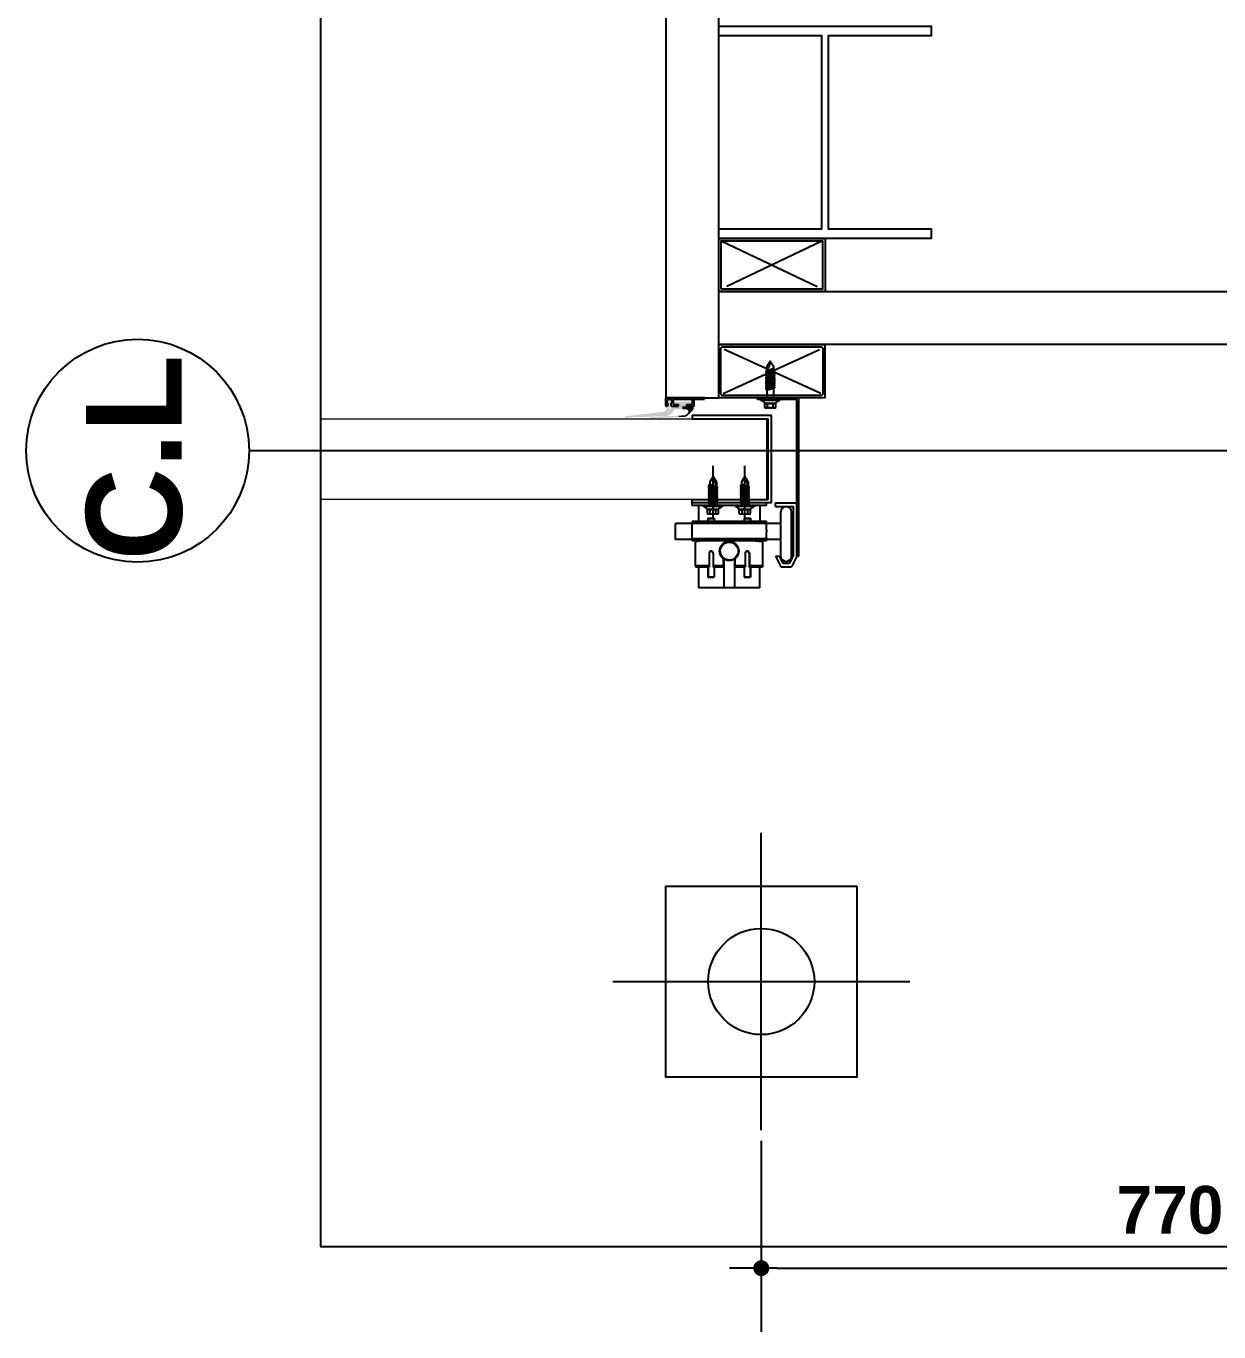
# Model space of a CAD drawing. Extents: x 300 to 49993, y 307 to 8617.
# Drawn here: x 28453 to 29576, y 5437 to 6667 of the extents above; entities that cross this region are included whole.
import ezdxf

# ---------------------------------------------------------------- set-up
doc = ezdxf.new("R2010")
doc.units = 0
doc.header["$LTSCALE"] = 400
doc.header["$MEASUREMENT"] = 0
doc.header["$PDSIZE"] = -5
for name, pattern in [('CEN', [62, 60, -1, 0, -1]), ('HID', [0.5, 0.25, -0.25]), ('XR-평면도$0$HID', [2, 1.1, -0.9]), ('XR-평면도$0$HIDDEN', [0.375, 0.25, -0.125])]:
    doc.linetypes.add(name, pattern=pattern)
doc.layers.get('Defpoints').update_dxf_attribs({"color": 161, "linetype": 'CONTINUOUS'})
for name, color, linetype in [('$RECOVER_210316183841-0', 7, 'CONTINUOUS'), ('0DOOR', 4, 'CONTINUOUS'), ('0OPEN', 1, 'HID'), ('0PANL', 6, 'CONTINUOUS'), ('0STL', 3, 'CONTINUOUS'), ('AA-BOLLARD', 6, 'CONTINUOUS'), ('AA-STEL-1', 3, 'CONTINUOUS'), ('CEN', 1, 'CEN'), ('DIM', 7, 'CONTINUOUS'), ('SYM', 7, 'CONTINUOUS')]:
    doc.layers.add(name, color=color, linetype=linetype)
doc.layers.add('K', color=161, linetype='CONTINUOUS', plot=False)
doc.styles.add('2020음성 1차', font='나눔고딕Bold.ttf')
doc.dimstyles.new('NDIM(SUB)', dxfattribs={"dimscale": 100, "dimtxt": 1.5, "dimasz": 0.5, "dimexe": 2, "dimexo": 2, "dimgap": 1, "dimtad": 1, "dimdec": 0, "dimdsep": 46, "dimlunit": 6, "dimtxsty": '2020음성 1차', "dimblk1": '_RXDOT', "dimblk2": '_RXDOT', "dimsah": 1, "dimcen": 3, "dimdle": 3, "dimclrd": 7, "dimclre": 7, "dimclrt": 3, "dimadec": 0, "dimazin": 0, "dimtfac": 1, "dimtdec": 0, "dimtix": 1, "dimtmove": 2, "dimatfit": 3, "dimfxl": 1, "dimtolj": 1, "dimtzin": 0, "dimarcsym": 0})

# ---------------------------------------------------------------- blocks, each defined once
blk = doc.blocks.new('XR-평면도$0$$0$A$C3B9B04BD')
at = {"layer": '0OPEN'}
for p, q in [((47.7001354182139, -47.70029965322463), (2.300135418074205, 47.69970034714788)), ((47.7001354182139, 47.69970034714788), (2.300135418074205, -47.70029965322463))]:
    blk.add_line(p, q, dxfattribs=at)
at = {"layer": '0STL'}
for points in [[(0.0001354180276394, -50.00029965303839), (50.00013541802764, -50.00029965303839), (50.00013541802764, 49.99970034696161), (0.0001354180276394, 49.99970034696161)], [(2.300135418074205, -47.70029965322463), (47.7001354182139, -47.70029965322463), (47.7001354182139, 47.69970034714788), (2.300135418074205, 47.69970034714788)]]:
    blk.add_lwpolyline(points, close=True, dxfattribs=at)
blk = doc.blocks.new('XR-평면도$0$COLDSEAL')
at = {"layer": '0DOOR', "true_color": 0x939598}
for points in [[(33005188.56201524, -18005057.98407669), (33005172.61609245, -18005057.98407669), (33005172.61609245, -18005059.65874009), (33005177.26555991, -18005059.65874009), (33005177.26555991, -18005062.15874009), (33005184.59796637, -18005062.15874009), (33005184.59796637, -18005059.65874009), (33005188.56201524, -18005059.65874009)], [(33005170.59796636, -18005063.92632336, 0.1973989900439859), (33005171.46432582, -18005066.03525153), (33005176.58904067, -18005071.2200176, 0.18871048504162), (33005178.58726319, -18005072.10803152), (33005184.76863688, -18005072.38733934), (33005184.83042865, -18005071.01982291), (33005179.31049269, -18005070.68959318, -0.1887104850488804), (33005177.32544679, -18005069.77250284), (33005175.95840041, -18005068.34844353, -0.6158181507841487), (33005177.56607132, -18005065.15874009), (33005181.36585476, -18005065.15874009), (33005181.36585476, -18005062.15874009), (33005176.59796637, -18005062.15874009), (33005170.59796636, -18005062.15874009)], [(33005211.74547031, -18005072.63001315), (33005179.31049269, -18005070.68959318, -0.1834296046542663), (33005177.36831154, -18005069.81625242, 0.1834296046567119), (33005179.31049269, -18005070.68959318), (33005184.83042865, -18005071.01982291), (33005184.76863688, -18005072.38733934), (33005211.57840074, -18005073.59874915, 0.9844062709733056), (33005211.74435977, -18005072.6298036, -0.0005747496872994)], [(33005181.36585476, -18005065.15874009), (33005181.36585476, -18005062.15874009), (33005184.59796637, -18005062.15874009), (33005190.59796636, -18005062.15874009), (33005193.18075691, -18005065.90275074, 0.2217976172157509), (33005198.28667285, -18005068.89706347), (33005226.13004923, -18005071.51816056, -0.8905188936038818), (33005226.02015, -18005072.46379541, -0.0902165496781028), (33005225.85138774, -18005072.43309414), (33005197.94854051, -18005071.50239923, -0.221797617215821), (33005190.40901439, -18005067.67380012), (33005188.82703538, -18005065.65384183, 0.2664317490208001), (33005187.96385651, -18005065.15874009)]]:
    blk.add_hatch(color=252, dxfattribs=at).paths.add_polyline_path(points)
h = blk.add_hatch(color=252, dxfattribs=at)
edge = h.paths.add_edge_path()
edge.add_line((33005235.44646134, -18005071.6433063), (33005235.2895387, -18005073.24712178))
edge.add_line((33005235.28953869, -18005073.24712178), (33005197.13824443, -18005068.92229123))
edge.add_arc((33005197.250883, -18005067.9286552), 1, 226.9146507920779, 263.5325597314001, ccw=False)
edge.add_line((33005196.56779596, -18005068.65899217), (33005193.76310799, -18005066.03575645))
edge.add_arc((33005194.44619503, -18005065.30541949), 1, 190.8667002348067, 226.9146506787615, ccw=False)
edge.add_line((33005193.46412658, -18005065.49394419), (33005192.37041232, -18005059.79653567))
edge.add_arc((33005191.38834388, -18005059.98506038), 1, 10.8667003770685, 49.21638255072638)
edge.add_arc((33005193.34795627, -18005057.7135148), 2, 311.4859121967348, 229.2163827009161, ccw=False)
edge.add_line((33005194.67282803, -18005059.21175204), (33005194.92849108, -18005061.38267241))
edge.add_line((33005194.92849108, -18005061.38267241), (33005196.01231755, -18005064.77534471))
edge.add_arc((33005196.96489062, -18005064.47103476), 1, 197.7166533970185, 223.7852291113293)
edge.add_line((33005196.24295198, -18005065.16299184), (33005198.02671857, -18005067.02404661))
edge.add_arc((33005198.74865722, -18005066.33208953), 1, 223.7852290067356, 263.3102255055136)
edge.add_line((33005198.63216372, -18005067.32528098), (33005235.44646134, -18005071.6433063))
at = {"layer": '0DOOR', "color": 252, "true_color": 0x939598}
for p, q in [((33005160.37758246, -18005054.0796131), (33005196.87758264, -18005054.07961311)), ((33005160.37758246, -18005054.0796131), (33005160.37758246, -18005055.57961313)), ((33005170.37758247, -18005055.57961314), (33005160.37758246, -18005055.57961314)), ((33005170.37758247, -18005055.57961314), (33005170.37758247, -18005061.57961326)), ((33005189.87758251, -18005055.57961314), (33005171.87758251, -18005055.57961314)), ((33005171.87758251, -18005055.57961314), (33005171.87758251, -18005060.57961323)), ((33005174.93394134, -18005054.07961311), (33005196.87758264, -18005054.07961311)), ((33005189.87758251, -18005055.57961314), (33005189.87758251, -18005060.57961323)), ((33005189.87758251, -18005055.57961314), (33005189.87758251, -18005060.57961323)), ((33005191.77758254, -18005062.07961326), (33005191.77758254, -18005059.36320826)), ((33005194.8775826, -18005060.48225764), (33005194.8775826, -18005059.36320826)), ((33005194.8775826, -18005060.48225764), (33005194.8775826, -18005059.36320826)), ((33005196.87758264, -18005062.07961326), (33005196.87758264, -18005054.07961311)), ((33005176.8775826, -18005062.07961326), (33005170.87758247, -18005062.07961326)), ((33005176.8775826, -18005060.57961323), (33005171.87758251, -18005060.57961323)), ((33005176.8775826, -18005062.07961326), (33005176.8775826, -18005060.57961323)), ((33005184.87758239, -18005062.07961326), (33005184.87758239, -18005060.57961323)), ((33005189.87758251, -18005060.57961323), (33005184.87758239, -18005060.57961323)), ((33005191.77758254, -18005062.07961326), (33005184.87758239, -18005062.07961326)), ((33005195.2775826, -18005060.48225764), (33005194.8775826, -18005060.48225764)), ((33005195.2775826, -18005060.48225764), (33005194.8775826, -18005060.48225764)), ((33005195.2775826, -18005060.48225764), (33005195.2775826, -18005061.57961326)), ((33005196.87758264, -18005062.07961326), (33005195.77758262, -18005062.07961326))]:
    blk.add_line(p, q, dxfattribs=at)
for centre, radius, start, end in [((33005193.32758256, -18005057.73225759), 2.250000045000001, 313.5422193150548, 226.4577806849452), ((33005170.87758247, -18005061.57961326), 0.5000000100000002, 180, 270), ((33005195.77758261, -18005061.57961326), 0.5000000100000002, 180, 270), ((33005195.77758261, -18005061.57961326), 0.5000000100000002, 180, 270)]:
    blk.add_arc(centre, radius, start, end, dxfattribs=at)
blk = doc.blocks.new('_RXDOT')
at = {"layer": '$RECOVER_210316183841-0', "color": 0, "linetype": 'ByBlock'}
blk.add_line((-1, 0), (2, 0), dxfattribs=at)
at = {"layer": '$RECOVER_210316183841-0', "color": 0, "linetype": 'ByBlock', "const_width": 0.5}
blk.add_lwpolyline([(-0.25, 0, 1), (0.25, 0, 1)], format="xyb", close=True, dxfattribs=at)
blk = doc.blocks.new('*D80')
at = {"layer": 'Defpoints', "color": 0}
for p in [(29145.13670731173, 5677.240056014321), (29915.13670731185, 5677.240056014329), (29915.13670731185, 5497.240056014325)]:
    blk.add_point(p, dxfattribs=at)
at = {"layer": 'DIM', "color": 7, "lineweight": -2}
for p, q in [((29145.13670731173, 5617.240056014321), (29145.13670731173, 5437.240056014325)), ((29915.13670731185, 5617.240056014329), (29915.13670731185, 5437.240056014325)), ((29160.13670731173, 5497.240056014325), (29900.13670731185, 5497.240056014325))]:
    blk.add_line(p, q, dxfattribs=at)
at = {"layer": 'DIM', "color": 7, "linetype": 'ByBlock', "lineweight": -2, "xscale": 15, "yscale": 15, "zscale": 15, "rotation": 180}
blk.add_blockref('_RXDOT', (29145.13670731173, 5497.240056014325), dxfattribs=at)
at = {"layer": 'DIM', "color": 7, "linetype": 'ByBlock', "lineweight": -2, "xscale": 15, "yscale": 15, "zscale": 15}
blk.add_blockref('_RXDOT', (29915.13670731185, 5497.240056014325), dxfattribs=at)
at = {"layer": 'DIM', "color": 3, "insert": (29530.13670731179, 5551.91335146887), "char_height": 45, "attachment_point": 5, "style": '2020음성 1차'}
blk.add_mtext('\\A1;770', dxfattribs=at)
blk = doc.blocks.new('b01')
at = {"layer": 'AA-BOLLARD', "color": 5}
blk.add_lwpolyline([(0, 180), (180, 180), (180, 0), (0, 0), (0, 180)], dxfattribs=at)
at = {"layer": 'AA-BOLLARD'}
blk.add_circle((89.99999999976717, 89.99999999994179), 50, dxfattribs=at)

msp = doc.modelspace()

# ---------------------------------------------------------------- linework, layer by layer
at = {"layer": '0DOOR'}
for p, q in [((29150.48670732568, 6346.886811353903), (29150.48670732568, 6342.634365223985)), ((29156.78670733015, 6346.886811353903), (29156.78670733015, 6343.414690897505)), ((29150.48670732568, 6341.830265016), (29150.48670732568, 6340.801365227144)), ((29150.48670732568, 6339.997265019159), (29150.48670732568, 6338.968365222852)), ((29150.48670732568, 6338.164265022318), (29150.48670732568, 6337.135365226011)), ((29150.48670732568, 6336.331265018027), (29150.48670732568, 6335.30236522917)), ((29156.78670733015, 6342.610590689521), (29156.78670733015, 6341.581690893214)), ((29156.78670733015, 6340.77759069268), (29156.78670733015, 6339.748690896373)), ((29156.78670733015, 6338.944590688388), (29156.78670733015, 6337.915690899532)), ((29156.78670733015, 6337.111590691547), (29156.78670733015, 6336.08269089524)), ((29156.78670733015, 6335.278590687256), (29156.78670733015, 6334.249690898399)), ((29150.48670732568, 6334.498265021186), (29150.48670732568, 6333.469365224879)), ((29150.48670732568, 6332.665265016894), (29150.48670732568, 6331.636365228038)), ((29150.48670732568, 6330.832265020053), (29150.48670732568, 6329.803365223746)), ((29150.48670732568, 6328.999265015762), (29150.48670732568, 6327.970365226905)), ((29150.48670732568, 6327.166265018921), (29150.48670732568, 6326.137365222614)), ((29150.48670732568, 6325.33326502208), (29150.48670732568, 6317.240056066479)), ((29156.78670733015, 6333.445590690415), (29156.78670733015, 6332.416690894108)), ((29156.78670733015, 6331.612590693574), (29156.78670733015, 6330.583690897267)), ((29156.78670733015, 6329.779590689282), (29156.78670733015, 6328.750690892975)), ((29156.78670733015, 6327.946590692442), (29156.78670733015, 6326.917690896134)), ((29156.78670733015, 6326.11359068815), (29156.78670733201, 6317.240056066479)), ((29158.88670732419, 6311.840056069832), (29148.38670732419, 6311.840056069832)), ((29148.38670732419, 6308.140056066852), (29148.38670732419, 6311.840056069832)), ((29150.92316106299, 6308.140056066852), (29150.92316106299, 6311.840056069832)), ((29156.35025359283, 6308.140056066852), (29156.35025359283, 6311.840056069832)), ((29158.88670732419, 6308.140056066852), (29158.88670732419, 6311.840056069832)), ((29157.70702672342, 6307.640056066852), (29149.5663879324, 6307.640056066852)), ((29099.68653704703, 6202.740056047853), (29099.68653704703, 6253.092970709022)), ((29129.68653704703, 6202.740056047853), (29129.68653704703, 6253.092970709022)), ((29096.53653704852, 6238.109056043144), (29096.53653704852, 6234.636935586746)), ((29102.83653704927, 6238.109056043144), (29102.83653704927, 6233.856609920676)), ((29126.53653704852, 6238.109056043144), (29126.53653704852, 6234.636935586746)), ((29132.83653704927, 6238.109056043144), (29132.83653704927, 6233.856609920676)), ((29096.53653704852, 6233.832835386213), (29096.53653704852, 6232.803935589905)), ((29096.53653704852, 6231.999835381921), (29096.53653704852, 6230.970935585614)), ((29096.53653704852, 6230.16683538508), (29096.53653704852, 6229.137935588773)), ((29096.53653704852, 6228.333835380789), (29096.53653704852, 6227.304935591932)), ((29096.53653704852, 6226.500835383948), (29096.53653704852, 6225.47193558764)), ((29096.53653704852, 6224.667835379656), (29096.53653704852, 6223.638935588937)), ((29102.83653704927, 6233.052509712692), (29102.83653704927, 6232.023609916385)), ((29102.83653704927, 6231.219509715851), (29102.83653704927, 6230.190609919544)), ((29102.83653704927, 6229.386509711559), (29102.83653704927, 6228.357609915252)), ((29102.83653704927, 6227.553509714719), (29102.83653704927, 6226.524609918411)), ((29102.83653704927, 6225.720509710427), (29102.83653704927, 6224.69160992157)), ((29102.83653704927, 6223.887509713586), (29102.83653704927, 6222.858609917279)), ((29126.53653704852, 6233.832835386213), (29126.53653704852, 6232.803935589905)), ((29126.53653704852, 6231.999835381921), (29126.53653704852, 6230.970935585614)), ((29126.53653704852, 6230.16683538508), (29126.53653704852, 6229.137935588773)), ((29126.53653704852, 6228.333835380789), (29126.53653704852, 6227.304935591932)), ((29126.53653704852, 6226.500835383948), (29126.53653704852, 6225.47193558764)), ((29126.53653704852, 6224.667835379656), (29126.53653704852, 6223.638935588937)), ((29132.83653704927, 6233.052509712692), (29132.83653704927, 6232.023609916385)), ((29132.83653704927, 6231.219509715851), (29132.83653704927, 6230.190609919544)), ((29132.83653704927, 6229.386509711559), (29132.83653704927, 6228.357609915252)), ((29132.83653704927, 6227.553509714719), (29132.83653704927, 6226.524609918411)), ((29132.83653704927, 6225.720509710427), (29132.83653704927, 6224.69160992157)), ((29132.83653704927, 6223.887509713586), (29132.83653704927, 6222.858609917279)), ((29094.43653704703, 6208.240056047853), (29094.43653704703, 6211.940056043382)), ((29094.43653704703, 6211.940056043382), (29104.93653704703, 6211.940056043382)), ((29096.53653704852, 6222.834835382815), (29096.53653704852, 6221.805935586508)), ((29096.53653704852, 6221.001835385974), (29096.53653704852, 6219.972935589667)), ((29096.53653704852, 6219.168835381683), (29096.53653704852, 6218.139935585375)), ((29096.53653704852, 6217.335835384842), (29096.53653704852, 6215.740056047853)), ((29096.97299078212, 6208.240056047853), (29096.97299078212, 6211.940056043382)), ((29102.40008331195, 6208.240056047853), (29102.40008331195, 6211.940056043382)), ((29102.83653704927, 6222.054509709295), (29102.83653704927, 6221.025609920438)), ((29102.83653704927, 6220.221509712454), (29102.83653704927, 6219.192609916146)), ((29102.83653704927, 6218.38850971375), (29102.83653704927, 6217.359609919306)), ((29102.83653704927, 6216.555509711321), (29102.83653704927, 6215.740056047853)), ((29104.93653704703, 6208.240056047853), (29104.93653704703, 6211.940056043382)), ((29124.43653704703, 6208.240056047853), (29124.43653704703, 6211.940056043382)), ((29124.43653704703, 6211.940056043382), (29134.93653704703, 6211.940056043382)), ((29126.53653704852, 6222.834835382815), (29126.53653704852, 6221.805935586508)), ((29126.53653704852, 6221.001835385974), (29126.53653704852, 6219.972935589667)), ((29126.53653704852, 6219.168835381683), (29126.53653704852, 6218.139935585375)), ((29126.53653704852, 6217.335835384842), (29126.53653704852, 6215.740056047853)), ((29126.97299078212, 6208.240056047853), (29126.97299078212, 6211.940056043382)), ((29132.40008331195, 6208.240056047853), (29132.40008331195, 6211.940056043382)), ((29132.83653704927, 6222.054509709295), (29132.83653704927, 6221.025609920438)), ((29132.83653704927, 6220.221509712454), (29132.83653704927, 6219.192609916146)), ((29132.83653704927, 6218.38850971375), (29132.83653704927, 6217.359609919306)), ((29132.83653704927, 6216.555509711321), (29132.83653704927, 6215.740056047853)), ((29134.93653704703, 6208.240056047853), (29134.93653704703, 6211.940056043382)), ((29095.6162176478, 6207.740056047853), (29103.75685644627, 6207.740056047853)), ((29125.6162176478, 6207.740056047853), (29133.75685644627, 6207.740056047853)), ((29143.63653704629, 6138.040056044872), (29143.63653704629, 6157.740056047853))]:
    msp.add_line(p, q, dxfattribs=at)
at = {"layer": '0DOOR', "color": 10}
for p, q in [((29157.78670733015, 6343.414690897505), (29149.48670732568, 6339.997265019159)), ((29157.78670733015, 6343.414690897505), (29149.48670732568, 6339.997265019159)), ((29152.49487331102, 6343.068841435652), (29149.48670732568, 6341.830265016)), ((29152.49487331102, 6343.068841435652), (29149.48670732568, 6341.830265016)), ((29157.78670733015, 6341.581690893214), (29149.48670732568, 6338.164265022318)), ((29157.78670733015, 6341.581690893214), (29149.48670732568, 6338.164265022318)), ((29157.78670733015, 6339.748690896373), (29149.48670732568, 6336.331265018027)), ((29157.78670733015, 6339.748690896373), (29149.48670732568, 6336.331265018027)), ((29157.78670733015, 6337.915690899532), (29149.48670732568, 6334.498265021186)), ((29157.78670733015, 6337.915690899532), (29149.48670732568, 6334.498265021186)), ((29157.78670733015, 6336.08269089524), (29149.48670732568, 6332.665265016894)), ((29157.78670733015, 6336.08269089524), (29149.48670732568, 6332.665265016894)), ((29157.78670733015, 6334.249690898399), (29149.48670732568, 6330.832265020053)), ((29157.78670733015, 6334.249690898399), (29149.48670732568, 6330.832265020053)), ((29157.78670733015, 6332.416690894108), (29149.48670732568, 6328.999265015762)), ((29157.78670733015, 6332.416690894108), (29149.48670732568, 6328.999265015762)), ((29157.78670733015, 6330.583690897267), (29149.48670732568, 6327.166265018921)), ((29157.78670733015, 6330.583690897267), (29149.48670732568, 6327.166265018921)), ((29157.78670733015, 6328.750690892975), (29149.48670732568, 6325.33326502208)), ((29157.78670733015, 6328.750690892975), (29149.48670732568, 6325.33326502208)), ((29157.78670733015, 6326.917690896134), (29151.88210598717, 6324.517811351161)), ((29095.53653704852, 6234.636935586746), (29103.83653704927, 6231.219509715851)), ((29095.53653704852, 6234.636935586746), (29103.83653704927, 6231.219509715851)), ((29095.53653704852, 6232.803935589905), (29103.83653704927, 6229.386509711559)), ((29095.53653704852, 6232.803935589905), (29103.83653704927, 6229.386509711559)), ((29095.53653704852, 6230.970935585614), (29103.83653704927, 6227.553509714719)), ((29095.53653704852, 6230.970935585614), (29103.83653704927, 6227.553509714719)), ((29095.53653704852, 6229.137935588773), (29103.83653704927, 6225.720509710427)), ((29095.53653704852, 6229.137935588773), (29103.83653704927, 6225.720509710427)), ((29095.53653704852, 6227.304935591932), (29103.83653704927, 6223.887509713586)), ((29095.53653704852, 6227.304935591932), (29103.83653704927, 6223.887509713586)), ((29095.53653704852, 6225.47193558764), (29103.83653704927, 6222.054509709295)), ((29095.53653704852, 6225.47193558764), (29103.83653704927, 6222.054509709295)), ((29100.82837106392, 6234.291086132343), (29103.83653704927, 6233.052509712692)), ((29100.82837106392, 6234.291086132343), (29103.83653704927, 6233.052509712692)), ((29125.53653704852, 6234.636935586746), (29133.83653704927, 6231.219509715851)), ((29125.53653704852, 6234.636935586746), (29133.83653704927, 6231.219509715851)), ((29125.53653704852, 6232.803935589905), (29133.83653704927, 6229.386509711559)), ((29125.53653704852, 6232.803935589905), (29133.83653704927, 6229.386509711559)), ((29125.53653704852, 6230.970935585614), (29133.83653704927, 6227.553509714719)), ((29125.53653704852, 6230.970935585614), (29133.83653704927, 6227.553509714719)), ((29125.53653704852, 6229.137935588773), (29133.83653704927, 6225.720509710427)), ((29125.53653704852, 6229.137935588773), (29133.83653704927, 6225.720509710427)), ((29125.53653704852, 6227.304935591932), (29133.83653704927, 6223.887509713586)), ((29125.53653704852, 6227.304935591932), (29133.83653704927, 6223.887509713586)), ((29125.53653704852, 6225.47193558764), (29133.83653704927, 6222.054509709295)), ((29125.53653704852, 6225.47193558764), (29133.83653704927, 6222.054509709295)), ((29130.82837106392, 6234.291086132343), (29133.83653704927, 6233.052509712692)), ((29130.82837106392, 6234.291086132343), (29133.83653704927, 6233.052509712692)), ((29095.53653704852, 6223.638935588937), (29103.83653704927, 6220.221509712454)), ((29095.53653704852, 6223.638935588937), (29103.83653704927, 6220.221509712454)), ((29095.53653704852, 6221.805935586508), (29103.83653704927, 6218.38850971375)), ((29095.53653704852, 6221.805935586508), (29103.83653704927, 6218.38850971375)), ((29095.53653704852, 6219.972935589667), (29103.83653704927, 6216.555509711321)), ((29095.53653704852, 6219.972935589667), (29103.83653704927, 6216.555509711321)), ((29095.53653704852, 6218.139935585375), (29101.44113838777, 6215.740056047853)), ((29125.53653704852, 6223.638935588937), (29133.83653704927, 6220.221509712454)), ((29125.53653704852, 6223.638935588937), (29133.83653704927, 6220.221509712454)), ((29125.53653704852, 6221.805935586508), (29133.83653704927, 6218.38850971375)), ((29125.53653704852, 6221.805935586508), (29133.83653704927, 6218.38850971375)), ((29125.53653704852, 6219.972935589667), (29133.83653704927, 6216.555509711321)), ((29125.53653704852, 6219.972935589667), (29133.83653704927, 6216.555509711321)), ((29125.53653704852, 6218.139935585375), (29131.44113838777, 6215.740056047853))]:
    msp.add_line(p, q, dxfattribs=at)
at = {"layer": '0DOOR', "lineweight": 0}
for p, q in [((28730.13670731254, 6297.240056019913), (29150.53670731292, 6297.24005601805)), ((29150.53670731292, 6221.240056047853), (28730.13670731278, 6221.240056045059))]:
    msp.add_line(p, q, dxfattribs=at)
at = {"layer": '0DOOR', "color": 4}
for p, q in [((29150.53670731292, 6221.240056047853), (29150.53670731292, 6297.24005601805)), ((29163.53670731292, 6168.040056044872), (29163.53670731292, 6209.740056047853)), ((29173.53670731292, 6168.040056044872), (29173.53670731292, 6209.740056047853)), ((29064.22482105822, 6183.74005604599), (29064.22482105822, 6198.74005604599)), ((29079.76385445904, 6198.74005604599), (29064.22482105822, 6198.74005604599)), ((29163.53670731292, 6198.740056047853), (29150.00921963353, 6198.740056047853)), ((29079.79172704055, 6183.74005604599), (29064.22482105822, 6183.74005604599)), ((29163.53670731292, 6183.740056047853), (29149.98134705203, 6183.740056047853))]:
    msp.add_line(p, q, dxfattribs=at)
at = {"layer": '0DOOR', "color": 7}
for p, q in [((29149.88653704629, 6218.040056044872), (29079.88653704629, 6218.04005604301)), ((29079.88653704629, 6215.74005604599), (29079.88653704629, 6218.04005604301)), ((29149.88653704629, 6215.740056047853), (29079.88653704629, 6215.74005604599)), ((29086.13653704629, 6215.74005604599), (29086.13653704629, 6200.74005604599)), ((29143.63653704629, 6215.740056047853), (29143.63653704629, 6200.740056047853)), ((29149.88653704629, 6215.740056047853), (29149.88653704629, 6218.040056044872)), ((29149.88653704629, 6200.740056047853), (29079.88653704629, 6200.74005604599)), ((29149.88653704629, 6182.240056047853), (29079.88653704629, 6182.24005604599)), ((29083.13653704629, 6158.74005604599), (29083.13653704629, 6180.826649085324)), ((29090.55739748583, 6182.24005604599), (29083.89297400147, 6181.796534153338)), ((29086.13653704629, 6182.122462541502), (29086.13653704629, 6182.24005604599)), ((29139.21567661047, 6182.240056047853), (29145.88010009483, 6181.796534153338)), ((29143.63653704629, 6182.122462541502), (29143.63653704629, 6182.240056047853)), ((29146.63653704629, 6158.740056047853), (29146.63653704629, 6180.826649085324)), ((29109.38653704629, 6157.74005604599), (29109.38653704629, 6165.616152624305)), ((29120.38653704629, 6157.740056047853), (29120.38653704629, 6165.616152624305)), ((29096.08653704927, 6158.74005604599), (29083.13653704629, 6158.74005604599)), ((29083.13653704629, 6158.74005604599), (29083.60671699152, 6157.74005604599)), ((29096.08653704927, 6157.74005604599), (29083.60671699152, 6157.74005604599)), ((29086.13653704629, 6157.74005604599), (29086.13653704629, 6138.040056044872)), ((29109.38653704629, 6158.74005604599), (29099.68653704703, 6158.74005604599)), ((29109.38653704629, 6157.74005604599), (29099.68653704703, 6157.74005604599)), ((29130.08653704927, 6158.740056047853), (29120.38653704629, 6158.740056047853)), ((29130.08653704927, 6157.740056047853), (29120.38653704629, 6157.740056047853)), ((29146.63653704629, 6158.740056047853), (29133.68653704703, 6158.740056047853)), ((29146.16635710478, 6157.740056047853), (29133.68653704703, 6157.740056047853)), ((29146.63653704629, 6158.740056047853), (29146.16635710478, 6157.740056047853)), ((29143.63653704629, 6138.040056044872), (29086.13653704629, 6138.040056044872))]:
    msp.add_line(p, q, dxfattribs=at)
at = {"layer": '0DOOR', "color": 1, "linetype": 'XR-평면도$0$HID'}
for p, q in [((29094.88653704629, 6203.740056047853), (29100.88653704629, 6203.740056047853)), ((29094.88653704629, 6203.740056047853), (29094.88653704629, 6200.740056047853)), ((29095.13653704629, 6203.490056047853), (29100.63653704629, 6203.490056047853)), ((29095.13653704629, 6203.490056047853), (29095.13653704629, 6200.740056047853)), ((29100.63653704629, 6203.490056047853), (29100.63653704629, 6200.740056047853)), ((29100.88653704629, 6203.740056047853), (29100.88653704629, 6200.740056047853)), ((29128.88653704629, 6203.740056047853), (29134.88653704629, 6203.740056047853)), ((29128.88653704629, 6203.740056047853), (29128.88653704629, 6200.740056047853)), ((29129.13653704629, 6203.490056047853), (29134.63653704629, 6203.490056047853)), ((29129.13653704629, 6203.490056047853), (29129.13653704629, 6200.740056047853)), ((29134.63653704629, 6203.490056047853), (29134.63653704629, 6200.740056047853)), ((29134.88653704629, 6203.740056047853), (29134.88653704629, 6200.740056047853)), ((29149.88653704629, 6198.740056047853), (29079.76385445904, 6198.74005604599)), ((29149.88653704629, 6184.240056047853), (29079.76385445904, 6184.24005604599)), ((29094.88653704629, 6157.74005604599), (29094.88653704629, 6148.040056044872)), ((29095.13653704629, 6157.74005604599), (29095.13653704629, 6148.290056044872)), ((29100.63653704629, 6157.74005604599), (29100.63653704629, 6148.290056044872)), ((29100.88653704629, 6157.74005604599), (29100.88653704629, 6148.040056044872)), ((29128.88653704629, 6157.740056047853), (29128.88653704629, 6148.040056044872)), ((29129.13653704629, 6157.740056047853), (29129.13653704629, 6148.290056044872)), ((29134.63653704629, 6157.740056047853), (29134.63653704629, 6148.290056044872)), ((29134.88653704629, 6157.740056047853), (29134.88653704629, 6148.040056044872)), ((29094.88653704629, 6148.040056044872), (29100.88653704629, 6148.040056044872)), ((29100.63653704629, 6148.290056044872), (29095.13653704629, 6148.290056044872)), ((29128.88653704629, 6148.040056044872), (29134.88653704629, 6148.040056044872)), ((29134.63653704629, 6148.290056044872), (29129.13653704629, 6148.290056044872))]:
    msp.add_line(p, q, dxfattribs=at)
at = {"layer": '0DOOR', "color": 3, "linetype": 'XR-평면도$0$HIDDEN'}
for p, q in [((29150.00921963353, 6198.740056047853), (29079.88653704629, 6198.74005604599)), ((29149.98134705203, 6183.740056047853), (29079.79172704055, 6183.74005604599))]:
    msp.add_line(p, q, dxfattribs=at)
at = {"layer": '0DOOR', "color": 2}
for p, q in [((29095.88653704629, 6170.74005604599), (29095.88653704629, 6157.74005604599)), ((29096.08653704927, 6170.74005604599), (29096.08653704927, 6157.74005604599)), ((29099.68653704703, 6170.74005604599), (29099.68653704703, 6157.74005604599)), ((29099.88653704629, 6170.74005604599), (29099.88653704629, 6157.74005604599)), ((29129.88653704629, 6170.740056047853), (29129.88653704629, 6157.740056047853)), ((29130.08653704927, 6170.740056047853), (29130.08653704927, 6157.740056047853)), ((29133.68653704703, 6170.740056047853), (29133.68653704703, 6157.740056047853)), ((29133.88653704629, 6170.740056047853), (29133.88653704629, 6157.740056047853))]:
    msp.add_line(p, q, dxfattribs=at)
at = {"layer": '0DOOR', "color": 0}
for p, q in [((29109.88653704629, 6165.256741272922), (29109.88653704629, 6139.040056044872)), ((29119.88653704629, 6165.256741272922), (29119.88653704629, 6139.040056044872)), ((29118.88653704629, 6138.040056044872), (29110.88653704629, 6138.040056044872))]:
    msp.add_line(p, q, dxfattribs=at)
at = {"layer": '0DOOR'}
for points in [[(29156.78670733015, 6344.845640794079), (29152.49840488622, 6343.04111833189), (29150.48670732568, 6344.21247501735), (29152.90477292577, 6346.713479832451), (29153.63670732419, 6351.686811350923)], [(29150.48670732568, 6346.886811353903), (29153.63670732419, 6351.686811350923), (29156.78670733015, 6346.886811353903)], [(29150.48670732568, 6341.428214915733), (29149.48670732568, 6341.830265016), (29150.48670732568, 6341.026164815466)], [(29150.48670732568, 6339.595214918892), (29149.48670732568, 6339.997265019159), (29150.48670732568, 6339.193164811175)], [(29150.48670732568, 6337.762214914601), (29149.48670732568, 6338.164265022318), (29150.48670732568, 6337.360164814334)], [(29150.48670732568, 6335.92921491776), (29149.48670732568, 6336.331265018027), (29150.48670732568, 6335.527164810042)], [(29156.78670733015, 6343.816740997772), (29157.78670733015, 6343.414690897505), (29156.78670733015, 6344.21879110549)], [(29156.78670733015, 6343.816740997772), (29157.78670733015, 6343.414690897505), (29156.78670733015, 6344.21879110549)], [(29156.78670733015, 6341.983741000931), (29157.78670733015, 6341.581690893214), (29156.78670733015, 6342.385791101198)], [(29156.78670733015, 6341.983741000931), (29157.78670733015, 6341.581690893214), (29156.78670733015, 6342.385791101198)], [(29156.78670733015, 6340.15074099664), (29157.78670733015, 6339.748690896373), (29156.78670733015, 6340.552791104357)], [(29156.78670733015, 6340.15074099664), (29157.78670733015, 6339.748690896373), (29156.78670733015, 6340.552791104357)], [(29156.78670733015, 6338.317740999799), (29157.78670733015, 6337.915690899532), (29156.78670733015, 6338.719791100066)], [(29156.78670733015, 6338.317740999799), (29157.78670733015, 6337.915690899532), (29156.78670733015, 6338.719791100066)], [(29156.78670733015, 6336.484741002958), (29157.78670733015, 6336.08269089524), (29156.78670733015, 6336.886791103225)], [(29156.78670733015, 6336.484741002958), (29157.78670733015, 6336.08269089524), (29156.78670733015, 6336.886791103225)], [(29156.78670733015, 6334.651740998666), (29157.78670733015, 6334.249690898399), (29156.78670733015, 6335.053791098933)], [(29156.78670733015, 6334.651740998666), (29157.78670733015, 6334.249690898399), (29156.78670733015, 6335.053791098933)], [(29150.48670732568, 6334.096214913468), (29149.48670732568, 6334.498265021186), (29150.48670732568, 6333.694164813201)], [(29150.48670732568, 6332.263214916627), (29149.48670732568, 6332.665265016894), (29150.48670732568, 6331.861164816361)], [(29150.48670732568, 6330.430214919787), (29149.48670732568, 6330.832265020053), (29150.48670732568, 6330.028164812069)], [(29150.48670732568, 6328.597214915495), (29149.48670732568, 6328.999265015762), (29150.48670732568, 6328.195164815228)], [(29150.48670732568, 6326.764214918654), (29149.48670732568, 6327.166265018921), (29150.48670732568, 6326.362164810937)], [(29150.48670732568, 6324.931214914362), (29149.48670732568, 6325.33326502208), (29150.48670732568, 6324.529164814096)], [(29151.00126646797, 6324.517811351161), (29156.78670733015, 6326.917690896134), (29157.78670733015, 6326.917690896134), (29156.78670733015, 6326.11359068815), (29152.93972800265, 6324.517811351161)], [(29156.78670733015, 6332.818741001825), (29157.78670733015, 6332.416690894108), (29156.78670733015, 6333.220791102092)], [(29156.78670733015, 6332.818741001825), (29157.78670733015, 6332.416690894108), (29156.78670733015, 6333.220791102092)], [(29156.78670733015, 6330.985740997534), (29157.78670733015, 6330.583690897267), (29156.78670733015, 6331.387791105251)], [(29156.78670733015, 6330.985740997534), (29157.78670733015, 6330.583690897267), (29156.78670733015, 6331.387791105251)], [(29156.78670733015, 6329.152741000693), (29157.78670733015, 6328.750690892975), (29156.78670733015, 6329.55479110096)], [(29156.78670733015, 6329.152741000693), (29157.78670733015, 6328.750690892975), (29156.78670733015, 6329.55479110096)], [(29156.78670733015, 6327.319740996401), (29157.78670733015, 6326.917690896134), (29156.78670733015, 6327.721791104119)], [(29102.83653704927, 6238.109056043144), (29099.68653704703, 6242.909056047614), (29096.53653704852, 6238.109056043144)], [(29096.53653704852, 6236.067885481458), (29100.82483948872, 6234.263363028582), (29102.83653704927, 6235.434719712179), (29100.41847144545, 6237.935724521692), (29099.68653704703, 6242.909056047614)], [(29132.83653704927, 6238.109056043144), (29129.68653704703, 6242.909056047614), (29126.53653704852, 6238.109056043144)], [(29126.53653704852, 6236.067885481458), (29130.82483948872, 6234.263363028582), (29132.83653704927, 6235.434719712179), (29130.41847144545, 6237.935724521692), (29129.68653704703, 6242.909056047614)], [(29096.53653704852, 6235.038985694464), (29095.53653704852, 6234.636935586746), (29096.53653704852, 6235.441035794731)], [(29096.53653704852, 6235.038985694464), (29095.53653704852, 6234.636935586746), (29096.53653704852, 6235.441035794731)], [(29096.53653704852, 6233.205985690172), (29095.53653704852, 6232.803935589905), (29096.53653704852, 6233.60803579789)], [(29096.53653704852, 6233.205985690172), (29095.53653704852, 6232.803935589905), (29096.53653704852, 6233.60803579789)], [(29096.53653704852, 6231.372985693331), (29095.53653704852, 6230.970935585614), (29096.53653704852, 6231.775035793598)], [(29096.53653704852, 6231.372985693331), (29095.53653704852, 6230.970935585614), (29096.53653704852, 6231.775035793598)], [(29096.53653704852, 6229.53998568904), (29095.53653704852, 6229.137935588773), (29096.53653704852, 6229.942035796757)], [(29096.53653704852, 6229.53998568904), (29095.53653704852, 6229.137935588773), (29096.53653704852, 6229.942035796757)], [(29096.53653704852, 6227.706985692199), (29095.53653704852, 6227.304935591932), (29096.53653704852, 6228.109035792466)], [(29096.53653704852, 6227.706985692199), (29095.53653704852, 6227.304935591932), (29096.53653704852, 6228.109035792466)], [(29096.53653704852, 6225.873985695358), (29095.53653704852, 6225.47193558764), (29096.53653704852, 6226.276035795625)], [(29096.53653704852, 6225.873985695358), (29095.53653704852, 6225.47193558764), (29096.53653704852, 6226.276035795625)], [(29096.53653704852, 6224.040985691066), (29095.53653704852, 6223.638935588937), (29096.53653704852, 6224.443035796921)], [(29096.53653704852, 6224.040985691066), (29095.53653704852, 6223.638935588937), (29096.53653704852, 6224.443035796921)], [(29102.83653704927, 6232.650459612425), (29103.83653704927, 6233.052509712692), (29102.83653704927, 6232.248409504708)], [(29102.83653704927, 6230.817459608134), (29103.83653704927, 6231.219509715851), (29102.83653704927, 6230.415409507867)], [(29102.83653704927, 6228.984459611293), (29103.83653704927, 6229.386509711559), (29102.83653704927, 6228.582409503575)], [(29102.83653704927, 6227.151459607001), (29103.83653704927, 6227.553509714719), (29102.83653704927, 6226.749409506734)], [(29102.83653704927, 6225.31845961016), (29103.83653704927, 6225.720509710427), (29102.83653704927, 6224.916409502443)], [(29102.83653704927, 6223.485459605869), (29103.83653704927, 6223.887509713586), (29102.83653704927, 6223.083409505602)], [(29126.53653704852, 6235.038985694464), (29125.53653704852, 6234.636935586746), (29126.53653704852, 6235.441035794731)], [(29126.53653704852, 6235.038985694464), (29125.53653704852, 6234.636935586746), (29126.53653704852, 6235.441035794731)], [(29126.53653704852, 6233.205985690172), (29125.53653704852, 6232.803935589905), (29126.53653704852, 6233.60803579789)], [(29126.53653704852, 6233.205985690172), (29125.53653704852, 6232.803935589905), (29126.53653704852, 6233.60803579789)], [(29126.53653704852, 6231.372985693331), (29125.53653704852, 6230.970935585614), (29126.53653704852, 6231.775035793598)], [(29126.53653704852, 6231.372985693331), (29125.53653704852, 6230.970935585614), (29126.53653704852, 6231.775035793598)], [(29126.53653704852, 6229.53998568904), (29125.53653704852, 6229.137935588773), (29126.53653704852, 6229.942035796757)], [(29126.53653704852, 6229.53998568904), (29125.53653704852, 6229.137935588773), (29126.53653704852, 6229.942035796757)], [(29126.53653704852, 6227.706985692199), (29125.53653704852, 6227.304935591932), (29126.53653704852, 6228.109035792466)], [(29126.53653704852, 6227.706985692199), (29125.53653704852, 6227.304935591932), (29126.53653704852, 6228.109035792466)], [(29126.53653704852, 6225.873985695358), (29125.53653704852, 6225.47193558764), (29126.53653704852, 6226.276035795625)], [(29126.53653704852, 6225.873985695358), (29125.53653704852, 6225.47193558764), (29126.53653704852, 6226.276035795625)], [(29126.53653704852, 6224.040985691066), (29125.53653704852, 6223.638935588937), (29126.53653704852, 6224.443035796921)], [(29126.53653704852, 6224.040985691066), (29125.53653704852, 6223.638935588937), (29126.53653704852, 6224.443035796921)], [(29132.83653704927, 6232.650459612425), (29133.83653704927, 6233.052509712692), (29132.83653704927, 6232.248409504708)], [(29132.83653704927, 6230.817459608134), (29133.83653704927, 6231.219509715851), (29132.83653704927, 6230.415409507867)], [(29132.83653704927, 6228.984459611293), (29133.83653704927, 6229.386509711559), (29132.83653704927, 6228.582409503575)], [(29132.83653704927, 6227.151459607001), (29133.83653704927, 6227.553509714719), (29132.83653704927, 6226.749409506734)], [(29132.83653704927, 6225.31845961016), (29133.83653704927, 6225.720509710427), (29132.83653704927, 6224.916409502443)], [(29132.83653704927, 6223.485459605869), (29133.83653704927, 6223.887509713586), (29132.83653704927, 6223.083409505602)], [(29096.53653704852, 6222.207985694225), (29095.53653704852, 6221.805935586508), (29096.53653704852, 6222.610035794492)], [(29096.53653704852, 6222.207985694225), (29095.53653704852, 6221.805935586508), (29096.53653704852, 6222.610035794492)], [(29096.53653704852, 6220.374985689934), (29095.53653704852, 6219.972935589667), (29096.53653704852, 6220.777035797651)], [(29096.53653704852, 6220.374985689934), (29095.53653704852, 6219.972935589667), (29096.53653704852, 6220.777035797651)], [(29096.53653704852, 6218.541985693093), (29095.53653704852, 6218.139935585375), (29096.53653704852, 6218.94403579336)], [(29102.3219779107, 6215.740056047853), (29096.53653704852, 6218.139935585375), (29095.53653704852, 6218.139935585375), (29096.53653704852, 6217.335835384842), (29100.3835163723, 6215.740056047853)], [(29102.83653704927, 6221.652459609028), (29103.83653704927, 6222.054509709295), (29102.83653704927, 6221.250409508761)], [(29102.83653704927, 6219.819459612187), (29103.83653704927, 6220.221509712454), (29102.83653704927, 6219.417409504469)], [(29102.83653704927, 6217.986459606032), (29103.83653704927, 6218.38850971375), (29102.83653704927, 6217.584409507628)], [(29102.83653704927, 6216.153459609191), (29103.83653704927, 6216.555509711321), (29102.83653704927, 6215.751409503337)], [(29126.53653704852, 6222.207985694225), (29125.53653704852, 6221.805935586508), (29126.53653704852, 6222.610035794492)], [(29126.53653704852, 6222.207985694225), (29125.53653704852, 6221.805935586508), (29126.53653704852, 6222.610035794492)], [(29126.53653704852, 6220.374985689934), (29125.53653704852, 6219.972935589667), (29126.53653704852, 6220.777035797651)], [(29126.53653704852, 6220.374985689934), (29125.53653704852, 6219.972935589667), (29126.53653704852, 6220.777035797651)], [(29126.53653704852, 6218.541985693093), (29125.53653704852, 6218.139935585375), (29126.53653704852, 6218.94403579336)], [(29132.3219779107, 6215.740056047853), (29126.53653704852, 6218.139935585375), (29125.53653704852, 6218.139935585375), (29126.53653704852, 6217.335835384842), (29130.3835163723, 6215.740056047853)], [(29132.83653704927, 6221.652459609028), (29133.83653704927, 6222.054509709295), (29132.83653704927, 6221.250409508761)], [(29132.83653704927, 6219.819459612187), (29133.83653704927, 6220.221509712454), (29132.83653704927, 6219.417409504469)], [(29132.83653704927, 6217.986459606032), (29133.83653704927, 6218.38850971375), (29132.83653704927, 6217.584409507628)], [(29132.83653704927, 6216.153459609191), (29133.83653704927, 6216.555509711321), (29132.83653704927, 6215.751409503337)]]:
    msp.add_lwpolyline(points, dxfattribs=at)
for points in [[(29149.48670732568, 6339.997265019159), (29150.48670732568, 6340.801365227144), (29156.78670733015, 6343.414690897505), (29157.78670733015, 6343.414690897505), (29156.78670733015, 6342.610590689521), (29150.48670732568, 6339.997265019159)], [(29149.48670732568, 6341.830265016), (29150.48670732568, 6342.634365223985), (29151.49487331102, 6343.068841435652), (29152.49487331102, 6343.068841435652), (29151.49487331102, 6342.264741227667), (29150.48670732568, 6341.830265016)], [(29149.48670732568, 6338.164265022318), (29150.48670732568, 6338.968365222852), (29156.78670733015, 6341.581690893214), (29157.78670733015, 6341.581690893214), (29156.78670733015, 6340.77759069268), (29150.48670732568, 6338.164265022318)], [(29149.48670732568, 6336.331265018027), (29150.48670732568, 6337.135365226011), (29156.78670733015, 6339.748690896373), (29157.78670733015, 6339.748690896373), (29156.78670733015, 6338.944590688388), (29150.48670732568, 6336.331265018027)], [(29149.48670732568, 6334.498265021186), (29150.48670732568, 6335.30236522917), (29156.78670733015, 6337.915690899532), (29157.78670733015, 6337.915690899532), (29156.78670733015, 6337.111590691547), (29150.48670732568, 6334.498265021186)], [(29149.48670732568, 6332.665265016894), (29150.48670732568, 6333.469365224879), (29156.78670733015, 6336.08269089524), (29157.78670733015, 6336.08269089524), (29156.78670733015, 6335.278590687256), (29150.48670732568, 6332.665265016894)], [(29149.48670732568, 6330.832265020053), (29150.48670732568, 6331.636365228038), (29156.78670733015, 6334.249690898399), (29157.78670733015, 6334.249690898399), (29156.78670733015, 6333.445590690415), (29150.48670732568, 6330.832265020053)], [(29149.48670732568, 6328.999265015762), (29150.48670732568, 6329.803365223746), (29156.78670733015, 6332.416690894108), (29157.78670733015, 6332.416690894108), (29156.78670733015, 6331.612590693574), (29150.48670732568, 6328.999265015762)], [(29149.48670732568, 6327.166265018921), (29150.48670732568, 6327.970365226905), (29156.78670733015, 6330.583690897267), (29157.78670733015, 6330.583690897267), (29156.78670733015, 6329.779590689282), (29150.48670732568, 6327.166265018921)], [(29149.48670732568, 6325.33326502208), (29150.48670732568, 6326.137365222614), (29156.78670733015, 6328.750690892975), (29157.78670733015, 6328.750690892975), (29156.78670733015, 6327.946590692442), (29150.48670732568, 6325.33326502208)], [(29144.63670732419, 6314.840056069832), (29162.63670732419, 6314.840056069832), (29162.63670732419, 6315.640056066852), (29144.63670732419, 6315.640056066852)], [(29149.33670732717, 6311.840056069832), (29157.93670732866, 6311.840056069832), (29162.63670732419, 6314.840056069832), (29144.63670732419, 6314.840056069832)], [(29103.83653704927, 6231.219509715851), (29102.83653704927, 6232.023609916385), (29096.53653704852, 6234.636935586746), (29095.53653704852, 6234.636935586746), (29096.53653704852, 6233.832835386213), (29102.83653704927, 6231.219509715851)], [(29103.83653704927, 6229.386509711559), (29102.83653704927, 6230.190609919544), (29096.53653704852, 6232.803935589905), (29095.53653704852, 6232.803935589905), (29096.53653704852, 6231.999835381921), (29102.83653704927, 6229.386509711559)], [(29103.83653704927, 6227.553509714719), (29102.83653704927, 6228.357609915252), (29096.53653704852, 6230.970935585614), (29095.53653704852, 6230.970935585614), (29096.53653704852, 6230.16683538508), (29102.83653704927, 6227.553509714719)], [(29103.83653704927, 6225.720509710427), (29102.83653704927, 6226.524609918411), (29096.53653704852, 6229.137935588773), (29095.53653704852, 6229.137935588773), (29096.53653704852, 6228.333835380789), (29102.83653704927, 6225.720509710427)], [(29103.83653704927, 6223.887509713586), (29102.83653704927, 6224.69160992157), (29096.53653704852, 6227.304935591932), (29095.53653704852, 6227.304935591932), (29096.53653704852, 6226.500835383948), (29102.83653704927, 6223.887509713586)], [(29103.83653704927, 6222.054509709295), (29102.83653704927, 6222.858609917279), (29096.53653704852, 6225.47193558764), (29095.53653704852, 6225.47193558764), (29096.53653704852, 6224.667835379656), (29102.83653704927, 6222.054509709295)], [(29103.83653704927, 6233.052509712692), (29102.83653704927, 6233.856609920676), (29101.82837106392, 6234.291086132343), (29100.82837106392, 6234.291086132343), (29101.82837106392, 6233.486985922496), (29102.83653704927, 6233.052509712692)], [(29133.83653704927, 6231.219509715851), (29132.83653704927, 6232.023609916385), (29126.53653704852, 6234.636935586746), (29125.53653704852, 6234.636935586746), (29126.53653704852, 6233.832835386213), (29132.83653704927, 6231.219509715851)], [(29133.83653704927, 6229.386509711559), (29132.83653704927, 6230.190609919544), (29126.53653704852, 6232.803935589905), (29125.53653704852, 6232.803935589905), (29126.53653704852, 6231.999835381921), (29132.83653704927, 6229.386509711559)], [(29133.83653704927, 6227.553509714719), (29132.83653704927, 6228.357609915252), (29126.53653704852, 6230.970935585614), (29125.53653704852, 6230.970935585614), (29126.53653704852, 6230.16683538508), (29132.83653704927, 6227.553509714719)], [(29133.83653704927, 6225.720509710427), (29132.83653704927, 6226.524609918411), (29126.53653704852, 6229.137935588773), (29125.53653704852, 6229.137935588773), (29126.53653704852, 6228.333835380789), (29132.83653704927, 6225.720509710427)], [(29133.83653704927, 6223.887509713586), (29132.83653704927, 6224.69160992157), (29126.53653704852, 6227.304935591932), (29125.53653704852, 6227.304935591932), (29126.53653704852, 6226.500835383948), (29132.83653704927, 6223.887509713586)], [(29133.83653704927, 6222.054509709295), (29132.83653704927, 6222.858609917279), (29126.53653704852, 6225.47193558764), (29125.53653704852, 6225.47193558764), (29126.53653704852, 6224.667835379656), (29132.83653704927, 6222.054509709295)], [(29133.83653704927, 6233.052509712692), (29132.83653704927, 6233.856609920676), (29131.82837106392, 6234.291086132343), (29130.82837106392, 6234.291086132343), (29131.82837106392, 6233.486985922496), (29132.83653704927, 6233.052509712692)], [(29108.68653704703, 6214.940056043382), (29090.68653704703, 6214.940056043382), (29090.68653704703, 6215.740056047853), (29108.68653704703, 6215.740056047853)], [(29103.98653704778, 6211.940056043382), (29095.38653704629, 6211.940056043382), (29090.68653704703, 6214.940056043382), (29108.68653704703, 6214.940056043382)], [(29103.83653704927, 6220.221509712454), (29102.83653704927, 6221.025609920438), (29096.53653704852, 6223.638935588937), (29095.53653704852, 6223.638935588937), (29096.53653704852, 6222.834835382815), (29102.83653704927, 6220.221509712454)], [(29103.83653704927, 6218.38850971375), (29102.83653704927, 6219.192609916146), (29096.53653704852, 6221.805935586508), (29095.53653704852, 6221.805935586508), (29096.53653704852, 6221.001835385974), (29102.83653704927, 6218.38850971375)], [(29103.83653704927, 6216.555509711321), (29102.83653704927, 6217.359609919306), (29096.53653704852, 6219.972935589667), (29095.53653704852, 6219.972935589667), (29096.53653704852, 6219.168835381683), (29102.83653704927, 6216.555509711321)], [(29138.68653704703, 6214.940056043382), (29120.68653704703, 6214.940056043382), (29120.68653704703, 6215.740056047853), (29138.68653704703, 6215.740056047853)], [(29133.98653704778, 6211.940056043382), (29125.38653704629, 6211.940056043382), (29120.68653704703, 6214.940056043382), (29138.68653704703, 6214.940056043382)], [(29133.83653704927, 6220.221509712454), (29132.83653704927, 6221.025609920438), (29126.53653704852, 6223.638935588937), (29125.53653704852, 6223.638935588937), (29126.53653704852, 6222.834835382815), (29132.83653704927, 6220.221509712454)], [(29133.83653704927, 6218.38850971375), (29132.83653704927, 6219.192609916146), (29126.53653704852, 6221.805935586508), (29125.53653704852, 6221.805935586508), (29126.53653704852, 6221.001835385974), (29132.83653704927, 6218.38850971375)], [(29133.83653704927, 6216.555509711321), (29132.83653704927, 6217.359609919306), (29126.53653704852, 6219.972935589667), (29125.53653704852, 6219.972935589667), (29126.53653704852, 6219.168835381683), (29132.83653704927, 6216.555509711321)]]:
    msp.add_lwpolyline(points, close=True, dxfattribs=at)
at = {"layer": '0DOOR', "color": 7}
for radius in [9, 8.5]:
    msp.add_circle((29114.88653704629, 6172.74005604599), radius, dxfattribs=at)
at = {"layer": '0DOOR'}
for centre, radius, start, end in [((29149.65493419359, 6309.498455458026), 1.858399387227786, 226.9662013021744, 313.0337986978256), ((29153.63670732419, 6315.253389403861), 7.613333333272044, 249.1194859679708, 290.8805140320292), ((29157.61848046223, 6309.498455458026), 1.858399387227786, 226.9662013021744, 313.0337986978256), ((29095.70476391644, 6209.598455431576), 1.858399387233435, 226.9662013022072, 313.0337986977927), ((29099.68653704703, 6215.353389377411), 7.613333333401557, 249.1194859674644, 290.8805140325356), ((29103.66831018135, 6209.598455431576), 1.858399387233435, 226.9662013022072, 313.0337986977927), ((29125.70476391644, 6209.598455431576), 1.858399387233435, 226.9662013022072, 313.0337986977927), ((29129.68653704703, 6215.353389377411), 7.613333333401557, 249.1194859674644, 290.8805140325356), ((29133.66831018135, 6209.598455431576), 1.858399387233435, 226.9662013022072, 313.0337986977927)]:
    msp.add_arc(centre, radius, start, end, dxfattribs=at)
at = {"layer": '0DOOR', "color": 4}
for centre, start, end in [((29168.53670731292, 6209.740056047853), 0, 180), ((29168.53670731292, 6168.040056044872), 180, 0)]:
    msp.add_arc(centre, 5, start, end, dxfattribs=at)
at = {"layer": '0DOOR', "color": 7}
for centre, radius, start, end in [((29214.31861008063, 6191.490056047853), 134.7499341760492, 176.0637972507486, 183.9362027492508), ((29015.45446401194, 6191.49005604599), 134.749934175941, 356.0637972507486, 3.93620274925137), ((29084.13653704629, 6180.826649085324), 0.9999999999634308, 104.0969302608852, 180), ((29145.63653704629, 6180.826649085324), 1.000000000058205, 0, 75.90306974047286)]:
    msp.add_arc(centre, radius, start, end, dxfattribs=at)
at = {"layer": '0DOOR', "color": 2}
for centre, radius, start, end in [((29097.88653704629, 6170.74005604599), 2, 90, 180), ((29097.88653704629, 6170.74005604599), 1.799999999930149, 90, 180), ((29097.88653704629, 6170.74005604599), 2, 0, 90), ((29097.88653704629, 6170.74005604599), 1.800000000046565, 0, 90), ((29131.88653704629, 6170.740056047853), 2, 90, 180), ((29131.88653704629, 6170.740056047853), 1.799999999930149, 90, 180), ((29131.88653704629, 6170.740056047853), 2, 0, 90), ((29131.88653704629, 6170.740056047853), 1.800000000046565, 0, 90)]:
    msp.add_arc(centre, radius, start, end, dxfattribs=at)
at = {"layer": '0DOOR', "color": 0}
for centre, start, end in [((29110.88653704629, 6139.040056044872), 180, 270), ((29118.88653704629, 6139.040056044872), 270, 0)]:
    msp.add_arc(centre, 1, start, end, dxfattribs=at)
at = {"layer": '0OPEN'}
for p, q in [((29201.13670731441, 6321.240056062754), (29109.13670731441, 6363.240056062754)), ((29109.13670731441, 6321.240056062754), (29201.13670731441, 6363.240056062754))]:
    msp.add_line(p, q, dxfattribs=at)
at = {"layer": '0PANL'}
msp.add_lwpolyline([(29105.13670731441, 6767.240056038539), (29055.13670731394, 6767.240056038539), (29055.13670731394, 6317.240056038539), (29105.13670731441, 6317.240056038539)], close=True, dxfattribs=at)
msp.add_lwpolyline([(29105.13670731441, 6417.240056038539), (29955.13670731301, 6417.240056038539), (29955.13670731301, 6367.240056038539), (29105.13670731441, 6367.240056062754), (29105.13670731441, 6417.240056038539)], dxfattribs=at)
at = {"layer": '0STL'}
for p, q in [((29141.63670749555, 6315.640056064989), (29141.63670749555, 6317.240056066479)), ((29178.53670731292, 6315.640056059401), (29141.63670749508, 6315.640056059401)), ((29178.53670731292, 6168.040056044872), (29178.53670731292, 6315.640056059401)), ((29180.13670731441, 6317.240056062754), (29180.13670731441, 6168.040056044872)), ((29154.73670731217, 6300.440056067597), (29079.88653704629, 6300.440056067597)), ((29079.88653704629, 6300.440056071322), (29079.88653704629, 6297.240056068342)), ((29154.73670731217, 6218.040056044872), (29154.73670731217, 6300.440056067597)), ((29079.88653704629, 6297.24005601805), (29151.53670731292, 6297.240056064617)), ((29151.53670731292, 6221.240056047853), (29151.53670731292, 6297.240056064617)), ((29079.88653704629, 6218.04005604301), (29079.88653704629, 6221.24005604599)), ((29079.88653704629, 6221.24005604599), (29151.53670731292, 6221.240056047853)), ((29154.73670731217, 6218.040056044872), (29079.88653704629, 6218.04005604301)), ((29158.53670731292, 6218.040056044872), (29178.53670731292, 6218.040056044872)), ((29158.53670731292, 6214.84005604748), (29158.53670731292, 6218.040056044872)), ((29158.53670731292, 6214.84005604748), (29175.33670731366, 6214.84005604748)), ((29175.33670731366, 6168.795473576229), (29175.33670731366, 6214.84005604748)), ((29158.53670731292, 6168.040056044872), (29163.53670731292, 6158.040056044872)), ((29158.53670731292, 6168.040056044872), (29162.11441607878, 6168.040056044872)), ((29162.11441607878, 6168.040056044872), (29165.51441607729, 6161.240056047853)), ((29175.33670731366, 6168.795473576229), (29171.55899854854, 6161.240056047853)), ((29178.53670731292, 6168.040056044872), (29173.53670731292, 6158.040056044872)), ((29178.53670731292, 6168.040056044872), (29180.13670731441, 6168.040056044872)), ((29163.53670731292, 6158.040056044872), (29173.53670731292, 6158.040056044872)), ((29165.51441607729, 6161.240056047853), (29171.55899854854, 6161.240056047853))]:
    msp.add_line(p, q, dxfattribs=at)
for points in [[(29105.14824682253, 6467.240056038539), (29105.14824682253, 6476.240056038539), (29202.148246823, 6476.240056038539), (29202.148246823, 6658.240056036677), (29105.14824682253, 6658.240056036677), (29105.14824682253, 6667.240056036677), (29305.14824682253, 6667.240056036677), (29305.14824682253, 6658.240056036677), (29208.148246823, 6658.240056036677), (29208.148246823, 6476.240056038539), (29305.14824682253, 6476.240056038539), (29305.14824682253, 6467.240056038539)], [(29105.13670731441, 6317.240056062754), (29105.13670731441, 6367.240056062754), (29205.13670731441, 6367.240056062754), (29205.13670731441, 6317.240056062754)]]:
    msp.add_lwpolyline(points, close=True, dxfattribs=at)
msp.add_lwpolyline([(29107.13670731441, 6321.240056062754), (29107.13670731441, 6363.240056062754, -0.4142135623730951), (29109.13670731441, 6365.240056062754), (29201.13670731441, 6365.240056062754, -0.4142135623730895), (29203.13670731441, 6363.240056062754), (29203.13670731441, 6321.240056062754, -0.4142135623730951), (29201.13670731441, 6319.240056062754), (29109.13670731441, 6319.240056062754, -0.4142135623730709)], format="xyb", close=True, dxfattribs=at)
at = {"layer": 'AA-STEL-1', "color": 1}
for p, q in [((29145.13670731161, 5627.240056014325), (29145.13670731161, 5907.240056014325)), ((29005.13670731161, 5767.240056014325), (29285.13670731161, 5767.240056014325))]:
    msp.add_line(p, q, dxfattribs=at)
at = {"layer": 'CEN'}
msp.add_line((30330.13670731266, 6267.240056037437), (28730.13670731266, 6267.240056037437), dxfattribs=at)
at = {"layer": 'K', "ltscale": 10}
msp.add_lwpolyline([(30330.13670731371, 5517.240056042268), (28730.13670731371, 5517.240056039765), (28730.1367073115, 7117.240056039765), (30330.1367073115, 7117.240056042268)], close=True, dxfattribs=at)
at = {"layer": 'SYM'}
msp.add_lwpolyline([(28730.13670731266, 6267.240056037437), (28662.63670731266, 6267.240056037437, -0.9999999999999998), (28452.63670731266, 6267.240056037437, -0.9999999999999998), (28662.63670731266, 6267.240056037437)], format="xyb", dxfattribs=at)

# ---------------------------------------------------------------- block references
at = {"layer": '$RECOVER_210316183841-0', "xscale": -1, "rotation": 270}
msp.add_blockref('XR-평면도$0$$0$A$C3B9B04BD', (29155.14854647557, 6417.239920620512), dxfattribs=at)
at = {"layer": '0DOOR', "color": 252, "true_color": 0x939598, "extrusion": (0, 0, -1), "zscale": -1}
msp.add_blockref('XR-평면도$0$COLDSEAL', (-33034252.01428996, 18011371.31966914), dxfattribs=at)
at = {"layer": 'AA-BOLLARD', "color": 252, "rotation": 270}
msp.add_blockref('b01', (29055.13670731161, 5857.240056014325), dxfattribs=at)

# ---------------------------------------------------------------- texts
at = {"layer": 'SYM', "color": 1, "style": '2020음성 1차'}
msp.add_text('C.L', height=90, rotation=90, dxfattribs=at).set_placement((28599.19559181412, 6163.951471805107))

# ---------------------------------------------------------------- dimensions: what is measured, and where the dimension line sits
at = {"layer": 'DIM'}
dim = msp.add_linear_dim(base=(29915.13670731185, 5497.240056014325), p1=(29145.13670731173, 5677.240056014321), p2=(29915.13670731185, 5677.240056014329), dimstyle='NDIM(SUB)', override={"dimscale": 30}, dxfattribs=at)
dim.commit()
dim.dimension.update_dxf_attribs({"geometry": '*D80', "text_midpoint": (29530.13670731179, 5551.91335146887)})

doc.saveas('drawing.dxf')
